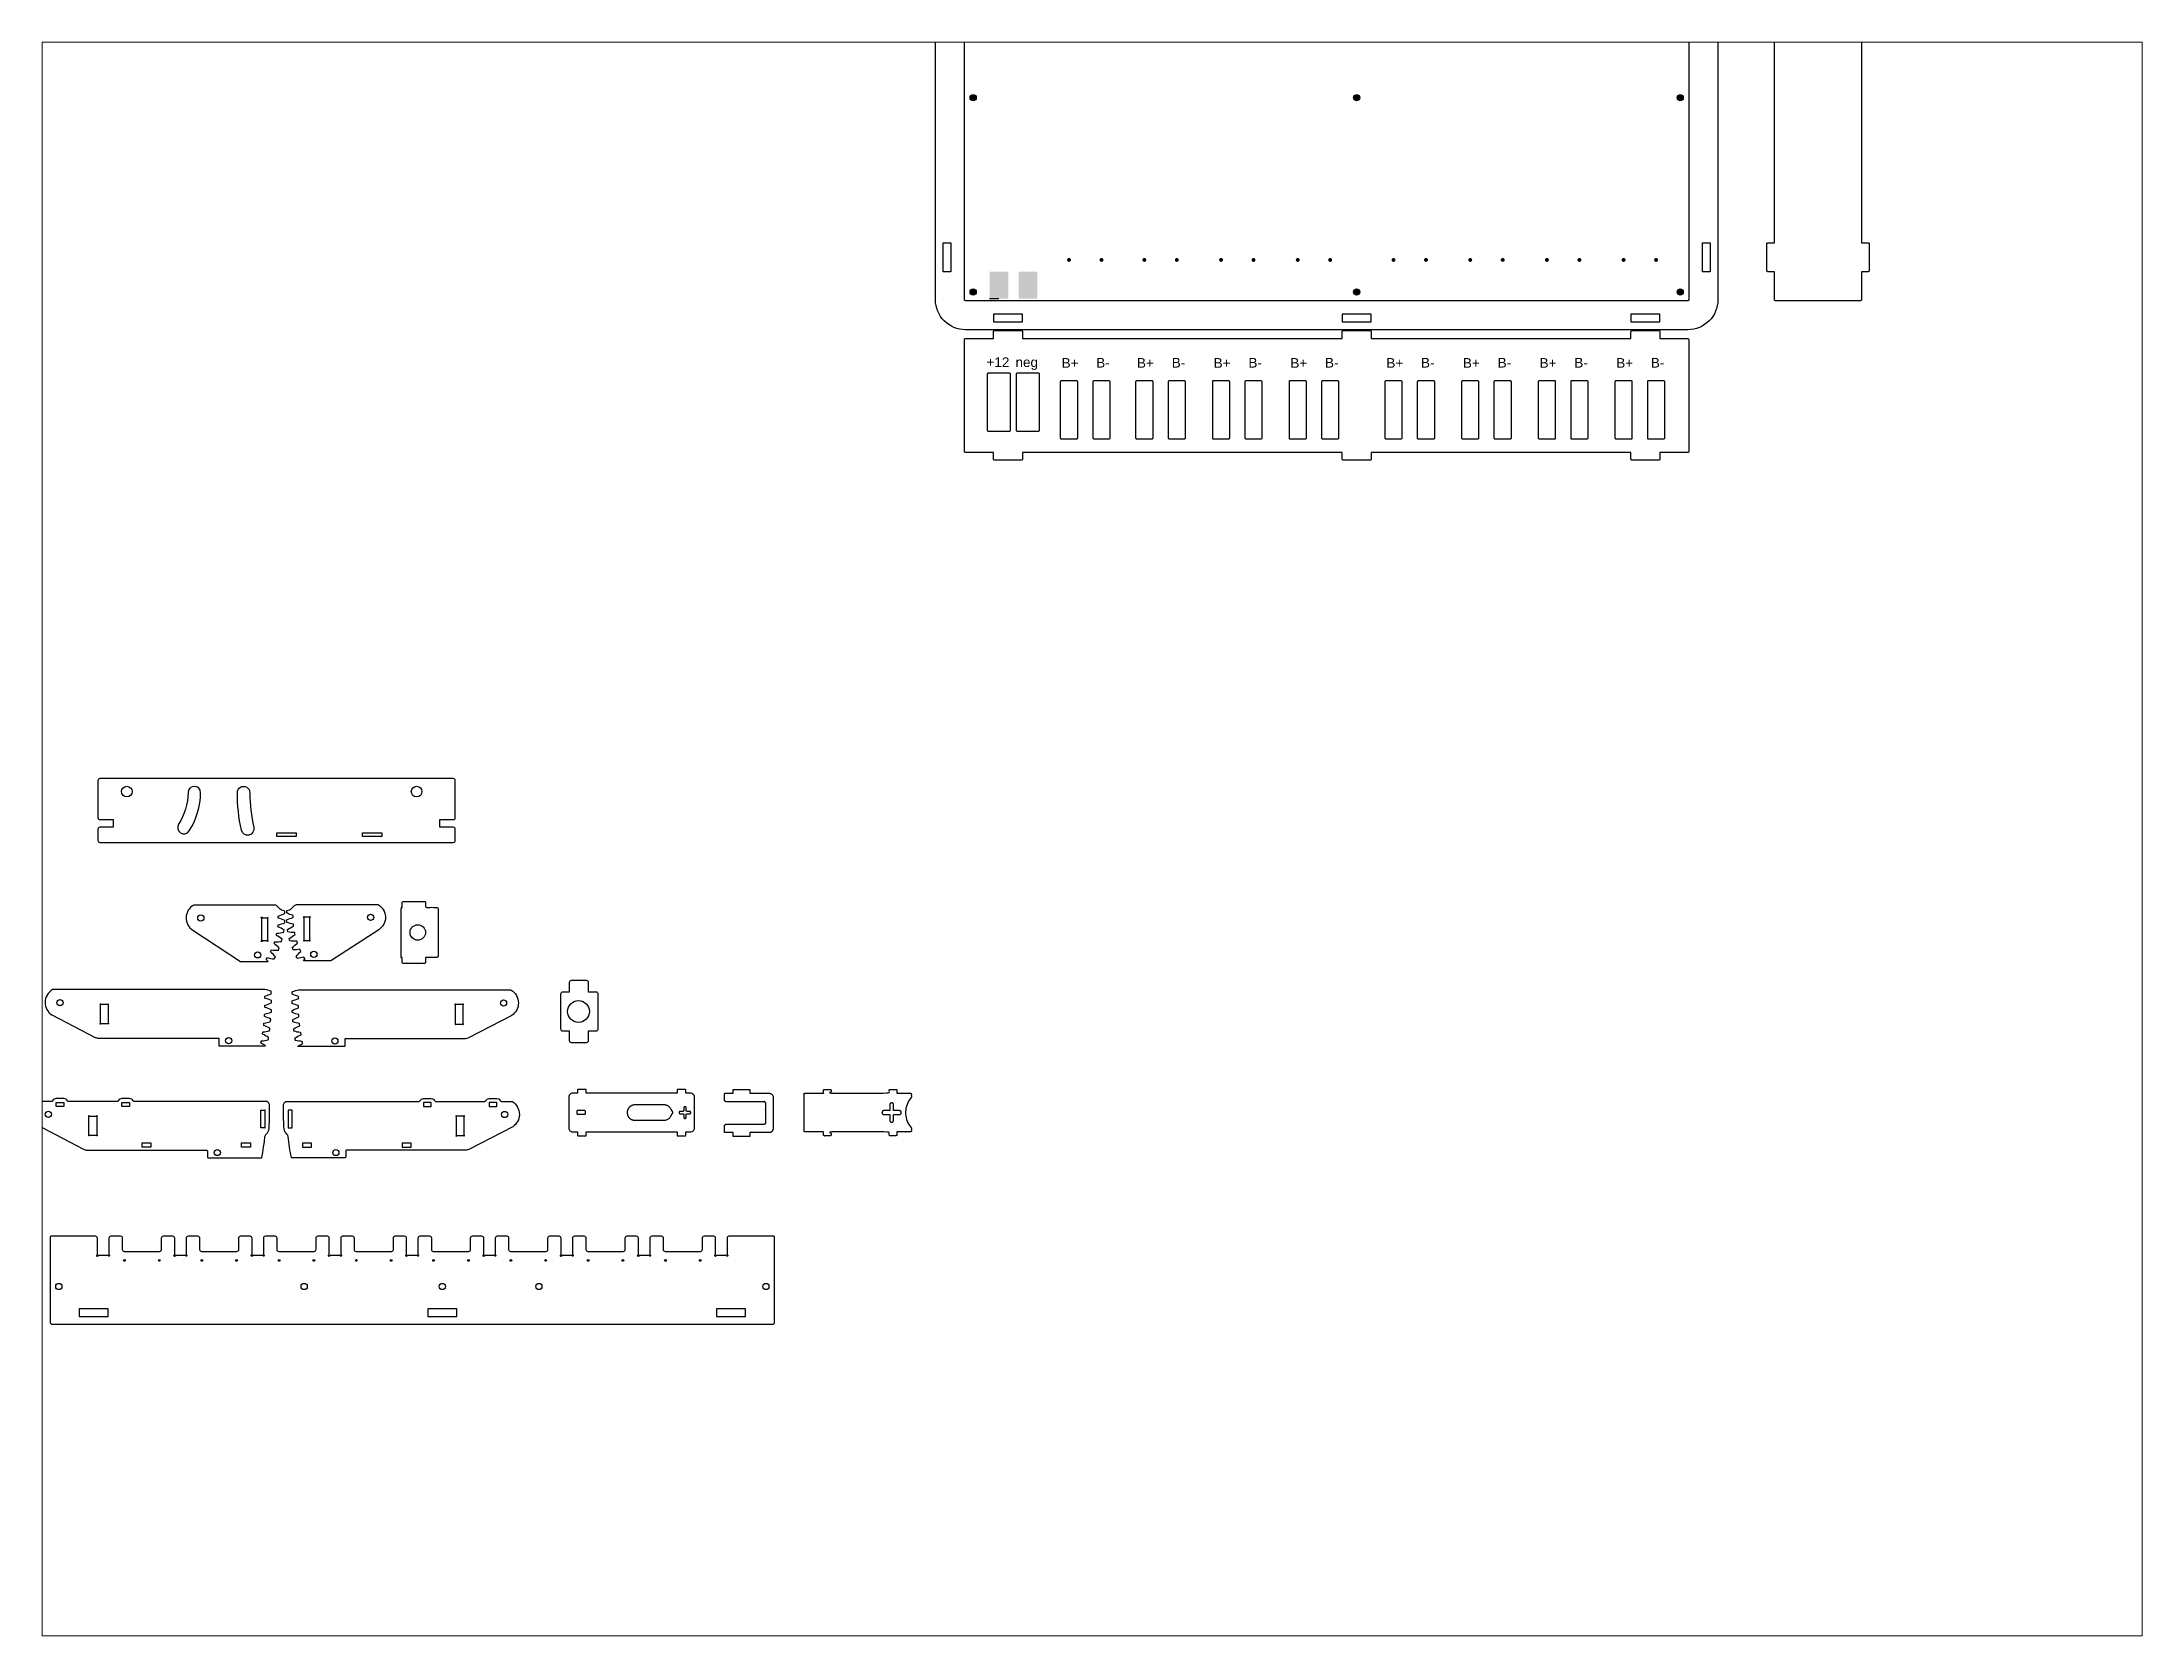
# Paper-space layout 'Layout2' of a CAD drawing. Header units: millimetres. Extents: x 26 to 231, y 20 to 176.
# The model-space entities are those that its viewports show. They can reach past a viewport. Long polylines and large blocks are cut down to what shows.
import ezdxf

# ---------------------------------------------------------------- set-up
doc = ezdxf.new("R2010")
doc.units = ezdxf.units.MM
doc.layers.add('MultiLayer', color=9, linetype='Continuous')
doc.layers.add('Text', color=7, linetype='Continuous')
doc.layers.add('Sketch Geometry (ANSI)', color=50, linetype='Continuous', lineweight=25, plot=False)
doc.layers.get('Sketch Geometry (ANSI)').off()
doc.styles.get("Standard").update_dxf_attribs({"font": 'arial.ttf'})

# ---------------------------------------------------------------- blocks, each defined once
blk = doc.blocks.new('NY_PMS_440_0025_PH_679')
at = {"layer": 'MultiLayer'}
h = blk.add_hatch(color=9, dxfattribs=at)
edge = h.paths.add_edge_path()
edge.add_arc((0, 0), 1.6, 0, 360)
blk = doc.blocks.new('NY_PMS_440_0025_PH_680')
at = {"layer": 'MultiLayer'}
h = blk.add_hatch(color=9, dxfattribs=at)
edge = h.paths.add_edge_path()
edge.add_arc((0, 0), 1.6, 0, 360)
blk = doc.blocks.new('KEYSTONE5001_938')
at = {"layer": 'MultiLayer'}
h = blk.add_hatch(color=9, dxfattribs=at)
edge = h.paths.add_edge_path()
edge.add_arc((0, 0), 1.02, 0, 360)
blk = doc.blocks.new('KEYSTONE5001_939')
at = {"layer": 'MultiLayer'}
h = blk.add_hatch(color=9, dxfattribs=at)
edge = h.paths.add_edge_path()
edge.add_arc((0, 0), 1.02, 0, 360)
blk = doc.blocks.new('KEYSTONE5001_940')
at = {"layer": 'MultiLayer'}
h = blk.add_hatch(color=9, dxfattribs=at)
edge = h.paths.add_edge_path()
edge.add_arc((0, 0), 1.02, 0, 360)
blk = doc.blocks.new('KEYSTONE5001_941')
at = {"layer": 'MultiLayer'}
h = blk.add_hatch(color=9, dxfattribs=at)
edge = h.paths.add_edge_path()
edge.add_arc((0, 0), 1.02, 0, 360)
blk = doc.blocks.new('KEYSTONE5001_942')
at = {"layer": 'MultiLayer'}
h = blk.add_hatch(color=9, dxfattribs=at)
edge = h.paths.add_edge_path()
edge.add_arc((0, 0), 1.02, 0, 360)
blk = doc.blocks.new('KEYSTONE5001_943')
at = {"layer": 'MultiLayer'}
h = blk.add_hatch(color=9, dxfattribs=at)
edge = h.paths.add_edge_path()
edge.add_arc((0, 0), 1.02, 0, 360)
blk = doc.blocks.new('KEYSTONE5001_944')
at = {"layer": 'MultiLayer'}
h = blk.add_hatch(color=9, dxfattribs=at)
edge = h.paths.add_edge_path()
edge.add_arc((0, 0), 1.02, 0, 360)
blk = doc.blocks.new('KEYSTONE5001_945')
at = {"layer": 'MultiLayer'}
h = blk.add_hatch(color=9, dxfattribs=at)
edge = h.paths.add_edge_path()
edge.add_arc((0, 0), 1.02, 0, 360)
blk = doc.blocks.new('KEYSTONE5000_946')
at = {"layer": 'MultiLayer'}
h = blk.add_hatch(color=9, dxfattribs=at)
edge = h.paths.add_edge_path()
edge.add_arc((0, 0), 1.02, 0, 360)
blk = doc.blocks.new('KEYSTONE5000_947')
at = {"layer": 'MultiLayer'}
h = blk.add_hatch(color=9, dxfattribs=at)
edge = h.paths.add_edge_path()
edge.add_arc((0, 0), 1.02, 0, 360)
blk = doc.blocks.new('KEYSTONE5000_948')
at = {"layer": 'MultiLayer'}
h = blk.add_hatch(color=9, dxfattribs=at)
edge = h.paths.add_edge_path()
edge.add_arc((0, 0), 1.02, 0, 360)
blk = doc.blocks.new('KEYSTONE5000_949')
at = {"layer": 'MultiLayer'}
h = blk.add_hatch(color=9, dxfattribs=at)
edge = h.paths.add_edge_path()
edge.add_arc((0, 0), 1.02, 0, 360)
blk = doc.blocks.new('KEYSTONE5000_950')
at = {"layer": 'MultiLayer'}
h = blk.add_hatch(color=9, dxfattribs=at)
edge = h.paths.add_edge_path()
edge.add_arc((0, 0), 1.02, 0, 360)
blk = doc.blocks.new('KEYSTONE5000_951')
at = {"layer": 'MultiLayer'}
h = blk.add_hatch(color=9, dxfattribs=at)
edge = h.paths.add_edge_path()
edge.add_arc((0, 0), 1.02, 0, 360)
blk = doc.blocks.new('KEYSTONE5000_952')
at = {"layer": 'MultiLayer'}
h = blk.add_hatch(color=9, dxfattribs=at)
edge = h.paths.add_edge_path()
edge.add_arc((0, 0), 1.02, 0, 360)
blk = doc.blocks.new('KEYSTONE5000_953')
at = {"layer": 'MultiLayer'}
h = blk.add_hatch(color=9, dxfattribs=at)
edge = h.paths.add_edge_path()
edge.add_arc((0, 0), 1.02, 0, 360)
blk = doc.blocks.new('CB35_36_CY_986')
at = {"layer": 'MultiLayer'}
blk.add_hatch(color=9, dxfattribs=at).paths.add_polyline_path([(-8.128, 4.826), (5.842, 4.826), (5.842, -4.826), (-8.128, -4.826)])
blk = doc.blocks.new('CB35_36_CY_987')
at = {"layer": 'MultiLayer'}
blk.add_hatch(color=9, dxfattribs=at).paths.add_polyline_path([(-8.128, 4.826), (5.842, 4.826), (5.842, -4.826), (-8.128, -4.826)])
blk = doc.blocks.new('NY_PMS_440_0025_PH_1516')
at = {"layer": 'MultiLayer'}
h = blk.add_hatch(color=9, dxfattribs=at)
edge = h.paths.add_edge_path()
edge.add_arc((0, 0), 1.6, 0, 360)
blk = doc.blocks.new('NY_PMS_440_0025_PH_1517')
at = {"layer": 'MultiLayer'}
h = blk.add_hatch(color=9, dxfattribs=at)
edge = h.paths.add_edge_path()
edge.add_arc((0, 0), 1.6, 0, 360)
blk = doc.blocks.new('NY_PMS_440_0025_PH_1518')
at = {"layer": 'MultiLayer'}
h = blk.add_hatch(color=9, dxfattribs=at)
edge = h.paths.add_edge_path()
edge.add_arc((0, 0), 1.6, 0, 360)
blk = doc.blocks.new('NY_PMS_440_0025_PH_1519')
at = {"layer": 'MultiLayer'}
h = blk.add_hatch(color=9, dxfattribs=at)
edge = h.paths.add_edge_path()
edge.add_arc((0, 0), 1.6, 0, 360)
blk = doc.blocks.new('CustomObjectsInViewport2_0')
at = {"color": 0}
blk.add_lwpolyline([(-10015.5, -10006.8), (-10015.5, -10008.5), (-10062.5, -10008.5), (-10062.5, -10006.8, 0.414214), (-10062.8, -10006.5), (-10066.8, -10006.5, 0.414214), (-10067, -10006.8), (-10067, -10008.5), (-10069.5, -10008.5, 0.414214), (-10071.5, -10010.5), (-10071.5, -10026.5, 0.414214), (-10069.5, -10028.5), (-10067, -10028.5), (-10067, -10030.3, 0.414214), (-10066.8, -10030.5), (-10062.8, -10030.5, 0.414214), (-10062.5, -10030.3), (-10062.5, -10028.5), (-10015.5, -10028.5), (-10015.5, -10030.3, 0.414214), (-10015.3, -10030.5), (-10011.3, -10030.5, 0.414214), (-10011, -10030.3), (-10011, -10028.5), (-10008.5, -10028.5, 0.414214), (-10006.5, -10026.5), (-10006.5, -10010.5, 0.414214), (-10008.5, -10008.5), (-10011, -10008.5), (-10011, -10006.8, 0.414214), (-10011.3, -10006.5), (-10015.3, -10006.5, 0.414214)], format="xyb", close=True, dxfattribs=at)
for points, weights, knots in [([(-10067.4, -10018.9), (-10067.4, -10018.5), (-10067.4, -10018), (-10067.4, -10017.5), (-10066.9, -10017.5), (-10065.2, -10017.5), (-10063.4, -10017.5), (-10062.9, -10017.5), (-10062.9, -10018), (-10062.9, -10018.5), (-10062.9, -10018.9), (-10062.9, -10019.4), (-10063.4, -10019.4), (-10065.2, -10019.4), (-10066.9, -10019.4), (-10067.4, -10019.4), (-10067.4, -10018.9)], [1, 1, 1, 0.707106781187, 1, 1, 1, 0.707106781187, 1, 1, 1, 0.707106781187, 1, 1, 1, 0.707106781187, 1], [0, 0, 0, 1, 1, 2.570796, 2.570796, 3.570796, 3.570796, 5.141593, 5.141593, 6.141593, 6.141593, 7.712389, 7.712389, 8.712389, 8.712389, 10.283185, 10.283185, 10.283185]), ([(-10037.3, -10022.5), (-10041.3, -10022.5), (-10041.3, -10018.5), (-10041.3, -10014.5), (-10037.3, -10014.5), (-10029.8, -10014.5), (-10022.3, -10014.5), (-10020, -10014.5), (-10018.8, -10016.4), (-10018.3, -10017.3), (-10017.7, -10018.2), (-10017.6, -10018.5), (-10017.7, -10018.7), (-10018.3, -10019.6), (-10018.8, -10020.5), (-10020, -10022.5), (-10022.3, -10022.5), (-10029.8, -10022.5), (-10037.3, -10022.5)], [1, 0.707106781187, 1, 0.707106781187, 1, 1, 1, 0.87121462813, 1, 1, 1, 0.859288106328, 1, 1, 1, 0.8674457249, 1, 1, 1], [0, 0, 0, 1.570796, 1.570796, 3.141593, 3.141593, 4.141593, 4.141593, 5.167843, 5.167843, 6.167843, 6.167843, 7.241683, 7.241683, 8.241683, 8.241683, 9.283185, 9.283185, 10.283185, 10.283185, 10.283185]), ([(-10010.8, -10019.6), (-10010.8, -10020.3), (-10010.8, -10021), (-10010.8, -10021.5), (-10011.3, -10021.5), (-10011.4, -10021.5), (-10011.5, -10021.5), (-10012, -10021.5), (-10012, -10021), (-10012, -10020.3), (-10012, -10019.6), (-10012, -10019.1), (-10012.5, -10019.1), (-10013.2, -10019.1), (-10013.9, -10019.1), (-10014.4, -10019.1), (-10014.4, -10018.6), (-10014.4, -10018.5), (-10014.4, -10018.4), (-10014.4, -10017.9), (-10013.9, -10017.9), (-10013.2, -10017.9), (-10012.5, -10017.9), (-10012, -10017.9), (-10012, -10017.4), (-10012, -10016.7), (-10012, -10016), (-10012, -10015.5), (-10011.5, -10015.5), (-10011.4, -10015.5), (-10011.3, -10015.5), (-10010.8, -10015.5), (-10010.8, -10016), (-10010.8, -10016.7), (-10010.8, -10017.4), (-10010.8, -10017.9), (-10010.3, -10017.9), (-10009.6, -10017.9), (-10008.9, -10017.9), (-10008.4, -10017.9), (-10008.4, -10018.4), (-10008.4, -10018.5), (-10008.4, -10018.6), (-10008.4, -10019.1), (-10008.9, -10019.1), (-10009.6, -10019.1), (-10010.3, -10019.1), (-10010.8, -10019.1), (-10010.8, -10019.6)], [1, 1, 1, 0.707106781187, 1, 1, 1, 0.707106781187, 1, 1, 1, 0.707106781187, 1, 1, 1, 0.707106781187, 1, 1, 1, 0.707106781187, 1, 1, 1, 0.707106781187, 1, 1, 1, 0.707106781187, 1, 1, 1, 0.707106781187, 1, 1, 1, 0.707106781187, 1, 1, 1, 0.707106781187, 1, 1, 1, 0.707106781187, 1, 1, 1, 0.707106781187, 1], [0, 0, 0, 1, 1, 2.570796, 2.570796, 3.570796, 3.570796, 5.141593, 5.141593, 6.141593, 6.141593, 7.712389, 7.712389, 8.712389, 8.712389, 10.283185, 10.283185, 11.283185, 11.283185, 12.853982, 12.853982, 13.853982, 13.853982, 15.424778, 15.424778, 16.424778, 16.424778, 17.995574, 17.995574, 18.995574, 18.995574, 20.566371, 20.566371, 21.566371, 21.566371, 23.137167, 23.137167, 24.137167, 24.137167, 25.707963, 25.707963, 26.707963, 26.707963, 28.27876, 28.27876, 29.27876, 29.27876, 30.849556, 30.849556, 30.849556])]:
    blk.add_rational_spline(points, weights, degree=2, knots=knots, dxfattribs=at)
blk = doc.blocks.new('CustomObjectsInViewport3_0')
at = {"color": 0}
for points, weights, knots in [([(-10052, -10030), (-10052, -10030.5), (-10051.5, -10030.5), (-10050, -10030.5), (-10048.5, -10030.5), (-10048, -10030.5), (-10048, -10030), (-10048, -10029.3), (-10048, -10028.5), (-10033, -10028.5), (-10018, -10028.5), (-10018, -10029.3), (-10018, -10030), (-10018, -10030.5), (-10017.5, -10030.5), (-10016, -10030.5), (-10014.5, -10030.5), (-10014, -10030.5), (-10014, -10030), (-10014, -10029.3), (-10014, -10028.5), (-10010.5, -10028.5), (-10007, -10028.5), (-10006.5, -10028.5), (-10006.5, -10028), (-10006.5, -10027.2), (-10006.5, -10026.4), (-10013.5, -10018.5), (-10006.5, -10010.6), (-10006.5, -10009.8), (-10006.5, -10009), (-10006.5, -10008.5), (-10007, -10008.5), (-10010.5, -10008.5), (-10014, -10008.5), (-10014, -10007.8), (-10014, -10007), (-10014, -10006.5), (-10014.5, -10006.5), (-10016, -10006.5), (-10017.5, -10006.5), (-10018, -10006.5), (-10018, -10007), (-10018, -10007.8), (-10018, -10008.5), (-10033, -10008.5), (-10048, -10008.5), (-10048, -10007.8), (-10048, -10007), (-10048, -10006.5), (-10048.5, -10006.5), (-10050, -10006.5), (-10051.5, -10006.5), (-10052, -10006.5), (-10052, -10007), (-10052, -10007.8), (-10052, -10008.5), (-10056.7, -10008.5), (-10061.5, -10008.5), (-10062, -10008.5), (-10062, -10009), (-10062, -10018.5), (-10062, -10028), (-10062, -10028.5), (-10061.5, -10028.5), (-10056.7, -10028.5), (-10052, -10028.5), (-10052, -10029.3), (-10052, -10030)], [1, 0.707106781187, 1, 1, 1, 0.707106781187, 1, 1, 1, 1, 1, 1, 1, 0.707106781187, 1, 1, 1, 0.707106781187, 1, 1, 1, 1, 1, 0.707106781187, 1, 1, 1, 0.75, 1, 1, 1, 0.707106781187, 1, 1, 1, 1, 1, 0.707106781187, 1, 1, 1, 0.707106781187, 1, 1, 1, 1, 1, 1, 1, 0.707106781187, 1, 1, 1, 0.707106781187, 1, 1, 1, 1, 1, 0.707106781187, 1, 1, 1, 0.707106781187, 1, 1, 1, 1, 1], [0, 0, 0, 1.570796, 1.570796, 2.570796, 2.570796, 4.141593, 4.141593, 5.141593, 5.141593, 6.141593, 6.141593, 7.141593, 7.141593, 8.712389, 8.712389, 9.712389, 9.712389, 11.283185, 11.283185, 12.283185, 12.283185, 13.283185, 13.283185, 14.853982, 14.853982, 15.853982, 15.853982, 17.29945, 17.29945, 18.29945, 18.29945, 19.870246, 19.870246, 20.870246, 20.870246, 21.870246, 21.870246, 23.441043, 23.441043, 24.441043, 24.441043, 26.011839, 26.011839, 27.011839, 27.011839, 28.011839, 28.011839, 29.011839, 29.011839, 30.582635, 30.582635, 31.582635, 31.582635, 33.153432, 33.153432, 34.153432, 34.153432, 35.153432, 35.153432, 36.724228, 36.724228, 37.724228, 37.724228, 39.295024, 39.295024, 40.295024, 40.295024, 41.295024, 41.295024, 41.295024]), ([(-10017.7, -10014.5), (-10017.7, -10013.5), (-10016.7, -10013.5), (-10015.7, -10013.5), (-10015.7, -10014.5), (-10015.7, -10016), (-10015.7, -10017.5), (-10014.2, -10017.5), (-10012.7, -10017.5), (-10011.7, -10017.5), (-10011.7, -10018.5), (-10011.7, -10019.5), (-10012.7, -10019.5), (-10014.2, -10019.5), (-10015.7, -10019.5), (-10015.7, -10021), (-10015.7, -10022.5), (-10015.7, -10023.5), (-10016.7, -10023.5), (-10017.7, -10023.5), (-10017.7, -10022.5), (-10017.7, -10021), (-10017.7, -10019.5), (-10019.2, -10019.5), (-10020.7, -10019.5), (-10021.7, -10019.5), (-10021.7, -10018.5), (-10021.7, -10017.5), (-10020.7, -10017.5), (-10019.2, -10017.5), (-10017.7, -10017.5), (-10017.7, -10016), (-10017.7, -10014.5)], [1, 0.707106781187, 1, 0.707106781187, 1, 1, 1, 1, 1, 0.707106781187, 1, 0.707106781187, 1, 1, 1, 1, 1, 0.707106781187, 1, 0.707106781187, 1, 1, 1, 1, 1, 0.707106781187, 1, 0.707106781187, 1, 1, 1, 1, 1], [0, 0, 0, 1.570796, 1.570796, 3.141593, 3.141593, 4.141593, 4.141593, 5.141593, 5.141593, 6.712389, 6.712389, 8.283185, 8.283185, 9.283185, 9.283185, 10.283185, 10.283185, 11.853982, 11.853982, 13.424778, 13.424778, 14.424778, 14.424778, 15.424778, 15.424778, 16.995574, 16.995574, 18.566371, 18.566371, 19.566371, 19.566371, 20.566371, 20.566371, 20.566371])]:
    blk.add_rational_spline(points, weights, degree=2, knots=knots, dxfattribs=at)
blk = doc.blocks.new('CustomObjectsInViewport6_0')
at = {"color": 0}
blk.add_rational_spline([(-10006.5, -10026.5), (-10006.5, -10028.5), (-10008.5, -10028.5), (-10013.4, -10028.5), (-10018.2, -10028.5), (-10018.5, -10028.5), (-10018.5, -10028.8), (-10018.5, -10029.5), (-10018.5, -10030.3), (-10018.5, -10030.5), (-10018.7, -10030.5), (-10023, -10030.5), (-10027.2, -10030.5), (-10027.5, -10030.5), (-10027.5, -10030.3), (-10027.5, -10029.5), (-10027.5, -10028.8), (-10027.5, -10028.5), (-10027.7, -10028.5), (-10029.7, -10028.5), (-10031.7, -10028.5), (-10032, -10028.5), (-10032, -10028.3), (-10032, -10026.9), (-10032, -10025.5), (-10032, -10024.5), (-10031, -10024.5), (-10021.3, -10024.5), (-10011.6, -10024.5), (-10010.6, -10024.5), (-10010.6, -10023.5), (-10010.6, -10018.5), (-10010.6, -10013.5), (-10010.6, -10012.5), (-10011.6, -10012.5), (-10021.3, -10012.5), (-10031, -10012.5), (-10032, -10012.5), (-10032, -10011.5), (-10032, -10010.1), (-10032, -10008.8), (-10032, -10008.5), (-10031.7, -10008.5), (-10029.7, -10008.5), (-10027.7, -10008.5), (-10027.5, -10008.5), (-10027.5, -10008.3), (-10027.5, -10007.5), (-10027.5, -10006.8), (-10027.5, -10006.5), (-10027.2, -10006.5), (-10023, -10006.5), (-10018.7, -10006.5), (-10018.5, -10006.5), (-10018.5, -10006.8), (-10018.5, -10007.5), (-10018.5, -10008.3), (-10018.5, -10008.5), (-10018.2, -10008.5), (-10013.4, -10008.5), (-10008.5, -10008.5), (-10006.5, -10008.5), (-10006.5, -10010.5), (-10006.5, -10018.5), (-10006.5, -10026.5)], [1, 0.707106781187, 1, 1, 1, 0.707106781187, 1, 1, 1, 0.707106781187, 1, 1, 1, 0.707106781187, 1, 1, 1, 0.707106781187, 1, 1, 1, 0.707106781187, 1, 1, 1, 0.707106781187, 1, 1, 1, 0.707106781187, 1, 1, 1, 0.707106781187, 1, 1, 1, 0.707106781187, 1, 1, 1, 0.707106781187, 1, 1, 1, 0.707106781187, 1, 1, 1, 0.707106781187, 1, 1, 1, 0.707106781187, 1, 1, 1, 0.707106781187, 1, 1, 1, 0.707106781187, 1, 1, 1], degree=2, knots=[0, 0, 0, 1.570796, 1.570796, 2.570796, 2.570796, 4.141593, 4.141593, 5.141593, 5.141593, 6.712389, 6.712389, 7.712389, 7.712389, 9.283185, 9.283185, 10.283185, 10.283185, 11.853982, 11.853982, 12.853982, 12.853982, 14.424778, 14.424778, 15.424778, 15.424778, 16.995574, 16.995574, 17.995574, 17.995574, 19.566371, 19.566371, 20.566371, 20.566371, 22.137167, 22.137167, 23.137167, 23.137167, 24.707963, 24.707963, 25.707963, 25.707963, 27.27876, 27.27876, 28.27876, 28.27876, 29.849556, 29.849556, 30.849556, 30.849556, 32.420352, 32.420352, 33.420352, 33.420352, 34.991149, 34.991149, 35.991149, 35.991149, 37.561945, 37.561945, 38.561945, 38.561945, 40.132741, 40.132741, 41.132741, 41.132741, 41.132741], dxfattribs=at)

msp = doc.modelspace()

# ---------------------------------------------------------------- linework, layer by layer
for p, q in [((528.4, 571.8), (533.2, 571.8)), ((58.5, 86.6), (58.5, 86.6)), ((100.5, 86.6), (100.5, 86.6)), ((142.5, 86.6), (142.5, 86.6)), ((184.5, 86.6), (184.5, 86.6)), ((394.5, 86.6), (394.5, 86.6))]:
    msp.add_line(p, q)
for points in [[(515.9, 795.7), (889.9, 795.7, -0.414214), (905.4, 780.2), (905.4, 571.2, -0.414214), (889.9, 555.7), (515.9, 555.7, -0.414214), (500.4, 571.2), (500.4, 780.2, -0.414214)], [(515.9, 780.7), (889.9, 780.7, -0.414214), (890.4, 780.2), (890.4, 571.2, -0.414214), (889.9, 570.7), (515.9, 570.7, -0.414214), (515.4, 571.2), (515.4, 780.2, -0.414214)], [(515.9, 551.2), (530.4, 551.2), (530.4, 554.7, -0.414214), (530.9, 555.2), (544.9, 555.2, -0.414214), (545.4, 554.7), (545.4, 551.2), (710.9, 551.2), (710.9, 554.7, -0.414214), (711.4, 555.2), (725.4, 555.2, -0.414214), (725.9, 554.7), (725.9, 551.2), (860.4, 551.2), (860.4, 554.7, -0.414214), (860.9, 555.2), (874.9, 555.2, -0.414214), (875.4, 554.7), (875.4, 551.2), (889.9, 551.2, -0.414117), (890.4, 550.7), (890.4, 492.7, -0.414311), (889.9, 492.2), (875.4, 492.2), (875.4, 488.7, -0.414214), (874.9, 488.2), (860.9, 488.2, -0.414214), (860.4, 488.7), (860.4, 492.2), (725.9, 492.2), (725.9, 488.7, -0.414214), (725.4, 488.2), (711.4, 488.2, -0.414214), (710.9, 488.7), (710.9, 492.2), (545.4, 492.2), (545.4, 488.7, -0.414214), (544.9, 488.2), (530.9, 488.2, -0.414214), (530.4, 488.7), (530.4, 492.2), (515.9, 492.2, -0.414214), (515.4, 492.7), (515.4, 550.7, -0.414214), (515.9, 551.2)], [(527.7, 503.2), (538.7, 503.2, 0.414214), (539.2, 503.7), (539.2, 532.7, 0.414214), (538.7, 533.2), (527.7, 533.2, 0.414214), (527.2, 532.7), (527.2, 503.7, 0.414214)], [(542.7, 503.2), (553.7, 503.2, 0.414214), (554.2, 503.7), (554.2, 532.7, 0.414214), (553.7, 533.2), (542.7, 533.2, 0.414214), (542.2, 532.7), (542.2, 503.7, 0.414214)], [(565.5, 499.2), (573.5, 499.2, 0.414214), (574, 499.7), (574, 528.7, 0.414214), (573.5, 529.2), (565.5, 529.2, 0.414214), (565, 528.7), (565, 499.7, 0.414214)], [(582.3, 499.2), (590.3, 499.2, 0.414214), (590.8, 499.7), (590.8, 528.7, 0.414214), (590.3, 529.2), (582.3, 529.2, 0.414214), (581.8, 528.7), (581.8, 499.7, 0.414214)], [(604.5, 499.2), (612.5, 499.2, 0.414214), (613, 499.7), (613, 528.7, 0.414214), (612.5, 529.2), (604.5, 529.2, 0.414214), (604, 528.7), (604, 499.7, 0.414214)], [(621.3, 499.2), (629.3, 499.2, 0.414214), (629.8, 499.7), (629.8, 528.7, 0.414214), (629.3, 529.2), (621.3, 529.2, 0.414214), (620.8, 528.7), (620.8, 499.7, 0.414214)], [(644.2, 499.2), (652.2, 499.2, 0.414214), (652.7, 499.7), (652.7, 528.7, 0.414214), (652.2, 529.2), (644.2, 529.2, 0.414214), (643.7, 528.7), (643.7, 499.7, 0.414214)], [(661, 499.2), (669, 499.2, 0.414214), (669.5, 499.7), (669.5, 528.7, 0.414214), (669, 529.2), (661, 529.2, 0.414214), (660.5, 528.7), (660.5, 499.7, 0.414214)], [(683.9, 499.2), (691.9, 499.2, 0.414214), (692.4, 499.7), (692.4, 528.7, 0.414214), (691.9, 529.2), (683.9, 529.2, 0.414214), (683.4, 528.7), (683.4, 499.7, 0.414214)], [(700.7, 499.2), (708.7, 499.2, 0.414214), (709.2, 499.7), (709.2, 528.7, 0.414214), (708.7, 529.2), (700.7, 529.2, 0.414214), (700.2, 528.7), (700.2, 499.7, 0.414214)], [(733.5, 499.2), (741.5, 499.2, 0.414214), (742, 499.7), (742, 528.7, 0.414214), (741.5, 529.2), (733.5, 529.2, 0.414214), (733, 528.7), (733, 499.7, 0.414214)], [(750.3, 499.2), (758.3, 499.2, 0.414214), (758.8, 499.7), (758.8, 528.7, 0.414214), (758.3, 529.2), (750.3, 529.2, 0.414214), (749.8, 528.7), (749.8, 499.7, 0.414214)], [(773.2, 499.2), (781.2, 499.2, 0.414214), (781.7, 499.7), (781.7, 528.7, 0.414214), (781.2, 529.2), (773.2, 529.2, 0.414214), (772.7, 528.7), (772.7, 499.7, 0.414214)], [(790, 499.2), (798, 499.2, 0.414214), (798.5, 499.7), (798.5, 528.7, 0.414214), (798, 529.2), (790, 529.2, 0.414214), (789.5, 528.7), (789.5, 499.7, 0.414214)], [(812.9, 499.2), (820.9, 499.2, 0.414214), (821.4, 499.7), (821.4, 528.7, 0.414214), (820.9, 529.2), (812.9, 529.2, 0.414214), (812.4, 528.7), (812.4, 499.7, 0.414214)], [(829.7, 499.2), (837.7, 499.2, 0.414214), (838.2, 499.7), (838.2, 528.7, 0.414214), (837.7, 529.2), (829.7, 529.2, 0.414214), (829.2, 528.7), (829.2, 499.7, 0.414214)], [(852.6, 499.2), (860.6, 499.2, 0.414214), (861.1, 499.7), (861.1, 528.7, 0.414214), (860.6, 529.2), (852.6, 529.2, 0.414214), (852.1, 528.7), (852.1, 499.7, 0.414214)], [(869.4, 499.2), (877.4, 499.2, 0.414214), (877.9, 499.7), (877.9, 528.7, 0.414214), (877.4, 529.2), (869.4, 529.2, 0.414214), (868.9, 528.7), (868.9, 499.7, 0.414214)]]:
    msp.add_lwpolyline(points, format="xyb", close=True)
msp.add_lwpolyline([(979.7, 750.7), (979.7, 600.7), (983.2, 600.7, -0.414214), (983.7, 600.2), (983.7, 586.2, -0.414214), (983.2, 585.7), (979.7, 585.7), (979.7, 571.2, -0.414214), (979.2, 570.7), (935.2, 570.7, -0.414214), (934.7, 571.2), (934.7, 585.7), (931.2, 585.7, -0.414214), (930.7, 586.2), (930.7, 600.2, -0.414214), (931.2, 600.7), (934.7, 600.7), (934.7, 750.7)], format="xyb")
for points in [[(504.4, 585.7), (504.4, 600.7), (508.4, 600.7), (508.4, 585.7)], [(901.4, 600.7), (901.4, 585.7), (897.4, 585.7), (897.4, 600.7)], [(530.4, 559.7), (545.4, 559.7), (545.4, 563.7), (530.4, 563.7)], [(710.9, 559.7), (725.9, 559.7), (725.9, 563.7), (710.9, 563.7)], [(860.4, 559.7), (875.4, 559.7), (875.4, 563.7), (860.4, 563.7)], [(57.1, 45.1), (72.1, 45.1), (72.1, 49.1), (57.1, 49.1)], [(237.6, 45.1), (252.6, 45.1), (252.6, 49.1), (237.6, 49.1)], [(387.1, 45.1), (402.1, 45.1), (402.1, 49.1), (387.1, 49.1)]]:
    msp.add_lwpolyline(points, close=True)
at = {"color": 114, "true_color": 0x139b48}
for points in [[(251.8, 322.4, 0.414214), (250.8, 323.4), (67.8, 323.4, 0.414214), (66.8, 322.4), (66.8, 303.2, 0.414214), (67.8, 302.2), (74.7, 302.2, -0.414214), (74.8, 302.2), (74.8, 298.3, -0.414214), (74.7, 298.2), (67.8, 298.2, 0.414214), (66.8, 297.2), (66.8, 291.4, 0.414214), (67.8, 290.4), (250.8, 290.4, 0.414214), (251.8, 291.4), (251.8, 297.2, 0.414214), (250.8, 298.2), (243.8, 298.2, -0.414214), (243.8, 298.3), (243.8, 302.2, -0.414214), (243.8, 302.2), (250.8, 302.2, 0.414214), (251.8, 303.2)], [(114.1, 296.3, 0.137707), (120, 316.1, 1), (113.5, 316.2, -0.137707), (108.6, 299.8, 1)], [(145.5, 316.2, 0.05273), (147.5, 298.1, -1), (141.1, 296.7, -0.05273), (139, 316.1, -1)], [(159.4, 295.4, -0.414214), (159.4, 295.4), (169.3, 295.4, -0.414214), (169.4, 295.4), (169.4, 293.5, -0.414214), (169.3, 293.4), (159.4, 293.4, -0.414214), (159.4, 293.5)], [(213.7, 293.4), (203.8, 293.4, -0.414214), (203.8, 293.5), (203.8, 295.4, -0.414214), (203.8, 295.4), (213.7, 295.4, -0.414214), (213.8, 295.4), (213.8, 293.5, -0.414214)]]:
    msp.add_lwpolyline(points, format="xyb", close=True, dxfattribs=at)
msp.add_lwpolyline([(251.8, 303.2), (251.8, 322.4)], dxfattribs=at)
at = {"color": 52, "true_color": 0xc8c92d}
for points in [[(140.7, 228.8), (154.9, 228.8, 0.018011), (154, 229.8, 0.007013), (154.6, 230.8, 0.048281), (158.1, 230.1, 0.007013), (158.7, 231.2, 0.048281), (156.2, 233.7, 0.00756), (156.7, 234.8, 0.048281), (160.3, 234.6, 0.007013), (160.7, 235.7, 0.048281), (158, 238, 0.007013), (158.3, 239, 0.048281), (161.9, 239.2, 0.007013), (162.2, 240.3, 0.048281), (159.2, 242.3, 0.007013), (159.5, 243.4, 0.048281), (163, 243.9, 0.007013), (163.2, 245.1, 0.048281), (160, 246.7, 0.007013), (160.1, 247.8, 0.048281), (163.5, 248.8, 0.007013), (163.6, 250, 0.048281), (160.2, 251.2, 0.007013), (160.2, 252.3, 0.048281), (163.5, 253.6, 0.007057), (163.5, 254.9, 0.018956), (162.1, 255.3, -0.131865), (161.2, 255.8), (159.5, 257.5, 0.197777), (158.1, 258), (116.7, 258, 0.127475), (116.4, 258, 0.565437), (116, 244.9)], [(154.6, 239.6, -2.414214), (154.4, 239.4), (151.9, 239.4, -2.414214), (151.6, 239.6), (151.6, 251.2, -2.414214), (151.9, 251.4), (154.4, 251.4, -2.414214), (154.6, 251.2)], [(187.4, 229.1), (173.2, 229.1, -0.018011), (174.1, 230.1, -0.007013), (173.5, 231, -0.048281), (170, 230.4, -0.007013), (169.5, 231.4, -0.048281), (171.9, 234, -0.00756), (171.4, 235.1, -0.048281), (167.9, 234.8, -0.007013), (167.4, 236, -0.048281), (170.2, 238.2, -0.007013), (169.8, 239.3, -0.048281), (166.2, 239.4, -0.007013), (165.9, 240.6, -0.048281), (168.9, 242.6, -0.007013), (168.7, 243.7, -0.048281), (165.1, 244.2, -0.007013), (165, 245.4, -0.048281), (168.1, 247, -0.007013), (168, 248.1, -0.048281), (164.6, 249, -0.007013), (164.5, 250.3, -0.048281), (167.9, 251.5, -0.007013), (167.9, 252.6, -0.048281), (164.6, 253.9, -0.007057), (164.7, 255.1, -0.018956), (166, 255.5, 0.131865), (166.9, 256.1), (168.6, 257.7, -0.197777), (170, 258.3), (211.5, 258.3, -0.127475), (211.7, 258.3, -0.565437), (212.2, 245.2)], [(173.5, 239.9, 2.414214), (173.7, 239.7), (176.3, 239.7, 2.414214), (176.5, 239.9), (176.5, 251.4, 2.414214), (176.3, 251.7), (173.7, 251.7, 2.414214), (173.5, 251.4)]]:
    msp.add_lwpolyline(points, format="xyb", close=True, dxfattribs=at)
at = {"color": 242, "true_color": 0xcd2027}
for points in [[(310.8, 187.9, 0.414214), (311.8, 186.9), (319.8, 186.9, 0.414214), (320.8, 187.9), (320.8, 192.9), (324.8, 192.9, 0.414214), (325.8, 193.9), (325.8, 211.9, 0.414214), (324.8, 212.9), (320.8, 212.9), (320.8, 217.9, 0.414214), (319.8, 218.9), (311.8, 218.9, 0.414214), (310.8, 217.9), (310.8, 212.9), (307.3, 212.9, 0.414214), (306.3, 211.9), (306.3, 193.9, 0.414214), (307.3, 192.9), (310.8, 192.9)], [(154.9, 188.2, 0.29898), (155, 188.3, 0.002297), (155.1, 189.3, 0.29898), (155.1, 189.5, 0.037995), (152.1, 191.1, -0.337234), (152, 191.2, 0.002207), (152.2, 192.1, -0.337234), (152.3, 192.3, 0.037995), (155.6, 192.9, 0.29898), (155.7, 193.1, 0.002297), (155.8, 194.1, 0.29898), (155.8, 194.2, 0.037995), (152.8, 195.7, -0.337234), (152.7, 195.8, 0.002207), (152.8, 196.8, -0.337234), (152.9, 196.9, 0.037995), (156.1, 197.7, 0.29898), (156.2, 197.8, 0.002297), (156.3, 198.8, 0.29898), (156.2, 199, 0.037995), (153.2, 200.3, -0.337234), (153.1, 200.5, 0.002207), (153.1, 201.4, -0.337234), (153.3, 201.6, 0.037995), (156.5, 202.5, 0.29898), (156.6, 202.6, 0.002297), (156.6, 203.7, 0.29898), (156.5, 203.8, 0.037995), (153.4, 205, -0.337234), (153.3, 205.1, 0.002207), (153.3, 206.1, -0.337234), (153.4, 206.2, 0.037995), (156.6, 207.3, 0.29898), (156.7, 207.5, 0.002297), (156.7, 208.5, 0.29898), (156.6, 208.6, 0.037995), (153.4, 209.7, -0.337234), (153.3, 209.8, 0.002207), (153.3, 210.7, -0.337233), (153.4, 210.9, 0.037994), (156.5, 212.1, 0.29898), (156.6, 212.3, 0.002297), (156.5, 213.3, 0.29898), (156.4, 213.4, 0.037035), (153.3, 214.3, 0.052181), (153.3, 214.3), (43.8, 214.3, 0.132002), (43.3, 214.2, 0.266228), (39.5, 207.6, 0.253418), (42.9, 201.2), (65.4, 189.5, 0.052962), (67, 189.1, 0.038372), (67, 189.1), (129.2, 189.1, -0.414214), (129.4, 188.9), (129.4, 185.3, 0.414214), (129.6, 185.1), (131.9, 185.1), (137.7, 185.1), (153.5, 185.1, 0.74267), (153.6, 185.2, 0.029539), (151.3, 186.5, -0.337234), (151.2, 186.6, 0.002197), (151.4, 187.6, -0.337213), (151.5, 187.7, 0.037974)], [(68.3, 196.6, -2.414214), (68.1, 196.8), (68.1, 206.6, -2.414214), (68.3, 206.7), (72.1, 206.7, -2.414214), (72.2, 206.6), (72.2, 196.8, -2.414214), (72.1, 196.6)], [(169.2, 187.9, -0.29898), (169, 188.1, -0.002297), (168.9, 189.1, -0.29898), (168.9, 189.2, -0.037995), (171.9, 190.8, 0.337234), (172, 191, -0.002207), (171.8, 191.9, 0.337234), (171.7, 192, -0.037995), (168.4, 192.7, -0.29898), (168.3, 192.8, -0.002297), (168.2, 193.8, -0.29898), (168.2, 194, -0.037995), (171.3, 195.4, 0.337234), (171.3, 195.6, -0.002207), (171.2, 196.5, 0.337234), (171.1, 196.7, -0.037995), (167.9, 197.5, -0.29898), (167.8, 197.6, -0.002297), (167.7, 198.6, -0.29898), (167.8, 198.7, -0.037995), (170.8, 200.1, 0.337234), (170.9, 200.2, -0.002207), (170.9, 201.2, 0.337234), (170.8, 201.3, -0.037995), (167.5, 202.3, -0.29898), (167.4, 202.4, -0.002297), (167.4, 203.4, -0.29898), (167.5, 203.5, -0.037995), (170.6, 204.8, 0.337234), (170.7, 204.9, -0.002207), (170.7, 205.8, 0.337234), (170.6, 206, -0.037995), (167.4, 207.1, -0.29898), (167.3, 207.2, -0.002297), (167.3, 208.2, -0.29898), (167.4, 208.4, -0.037995), (170.6, 209.4, 0.337234), (170.7, 209.6, -0.002207), (170.7, 210.5, 0.337233), (170.6, 210.7, -0.037994), (167.5, 211.9, -0.29898), (167.4, 212, -0.002297), (167.5, 213, -0.29898), (167.6, 213.2, -0.037035), (170.7, 214.1, -0.052181), (170.8, 214.1), (280.2, 214.1, -0.132002), (280.7, 213.9, -0.266228), (284.5, 207.4, -0.253418), (281.1, 200.9), (258.6, 189.2, -0.052962), (257.1, 188.8, -0.038372), (257, 188.8), (194.8, 188.8, 0.414214), (194.6, 188.6), (194.6, 185, -0.414214), (194.4, 184.8), (192.1, 184.8), (186.3, 184.8), (170.5, 184.8, -0.74267), (170.4, 184.9, -0.029539), (172.7, 186.2, 0.337234), (172.8, 186.4, -0.002197), (172.6, 187.3, 0.337213), (172.5, 187.4, -0.037974)], [(255.7, 196.4, 2.414214), (255.9, 196.5), (255.9, 206.3, 2.414214), (255.7, 206.5), (252, 206.5, 2.414214), (251.8, 206.3), (251.8, 196.5, 2.414214), (252, 196.4)], [(43.1, 41.1), (416.1, 41.1, 0.414214), (417.1, 42.1), (417.1, 56.6), (417.1, 86.1, 0.414214), (416.6, 86.6), (393.5, 86.6, 0.414214), (392.5, 85.6), (392.5, 77, -2.414214), (392.2, 76.6), (389.6, 76.6), (387, 76.6, -2.414214), (386.6, 77), (386.6, 85.6, 0.414214), (385.6, 86.6), (380.6, 86.6, 0.414214), (379.6, 85.6), (379.6, 79.6, -0.414214), (378.6, 78.6), (369.6, 78.6), (360.6, 78.6, -0.414214), (359.6, 79.6), (359.6, 85.6, 0.414214), (358.6, 86.6), (353.5, 86.6, 0.414214), (352.5, 85.6), (352.5, 77, -2.414214), (352.2, 76.6), (349.6, 76.6), (347, 76.6, -2.414214), (346.6, 77), (346.6, 85.6, 0.414214), (345.6, 86.6), (340.6, 86.6, 0.414214), (339.6, 85.6), (339.6, 79.6, -0.414214), (338.6, 78.6), (329.6, 78.6), (320.6, 78.6, -0.414214), (319.6, 79.6), (319.6, 85.6, 0.414214), (318.6, 86.6), (313.5, 86.6, 0.414214), (312.5, 85.6), (312.5, 77, -2.414214), (312.2, 76.6), (309.6, 76.6), (307, 76.6, -2.414214), (306.6, 77), (306.6, 85.6, 0.414214), (305.6, 86.6), (300.6, 86.6, 0.414214), (299.6, 85.6), (299.6, 79.6, -0.414214), (298.6, 78.6), (289.6, 78.6), (280.6, 78.6, -0.414214), (279.6, 79.6), (279.6, 85.6, 0.414214), (278.6, 86.6), (273.5, 86.6, 0.414214), (272.5, 85.6), (272.5, 77, -2.414214), (272.2, 76.6), (269.6, 76.6), (267, 76.6, -2.414214), (266.6, 77), (266.6, 85.6, 0.414214), (265.6, 86.6), (260.6, 86.6, 0.414214), (259.6, 85.6), (259.6, 79.6, -0.414214), (258.6, 78.6), (249.6, 78.6), (240.6, 78.6, -0.414214), (239.6, 79.6), (239.6, 85.6, 0.414214), (238.6, 86.6), (233.5, 86.6, 0.414214), (232.5, 85.6), (232.5, 77, -2.414214), (232.2, 76.6), (229.6, 76.6), (227, 76.6, -2.414214), (226.6, 77), (226.6, 85.6, 0.414214), (225.6, 86.6), (220.6, 86.6, 0.414214), (219.6, 85.6), (219.6, 79.6, -0.414214), (218.6, 78.6), (209.6, 78.6), (200.6, 78.6, -0.414214), (199.6, 79.6), (199.6, 85.6, 0.414214), (198.6, 86.6), (193.5, 86.6, 0.414214), (192.5, 85.6), (192.5, 77, -2.414214), (192.2, 76.6), (189.6, 76.6), (187, 76.6, -2.414214), (186.6, 77), (186.6, 85.6, 0.414214), (185.6, 86.6), (180.6, 86.6, 0.414214), (179.6, 85.6), (179.6, 79.6, -0.414214), (178.6, 78.6), (169.6, 78.6), (160.6, 78.6, -0.414214), (159.6, 79.6), (159.6, 85.6, 0.414214), (158.6, 86.6), (153.5, 86.6, 0.414214), (152.5, 85.6), (152.5, 77, -2.414214), (152.2, 76.6), (149.6, 76.6), (147, 76.6, -2.414214), (146.6, 77), (146.6, 85.6, 0.414214), (145.6, 86.6), (140.6, 86.6, 0.414214), (139.6, 85.6), (139.6, 79.6, -0.414214), (138.6, 78.6), (129.6, 78.6), (120.6, 78.6, -0.414214), (119.6, 79.6), (119.6, 85.6, 0.414214), (118.6, 86.6), (113.5, 86.6, 0.414214), (112.5, 85.6), (112.5, 77, -2.414214), (112.2, 76.6), (109.6, 76.6), (107, 76.6, -2.414214), (106.6, 77), (106.6, 85.6, 0.414214), (105.6, 86.6), (100.6, 86.6, 0.414214), (99.6, 85.6), (99.6, 79.6, -0.414214), (98.6, 78.6), (89.6, 78.6), (80.6, 78.6, -0.414214), (79.6, 79.6), (79.6, 85.6, 0.414214), (78.6, 86.6), (73.5, 86.6, 0.414214), (72.5, 85.6), (72.5, 77, -2.414214), (72.2, 76.6), (69.6, 76.6), (67, 76.6, -2.414214), (66.6, 77), (66.6, 85.6, 0.414214), (65.6, 86.6), (42.6, 86.6, 0.414214), (42.1, 86.1), (42.1, 56.6), (42.1, 42.1, 0.414214)]]:
    msp.add_lwpolyline(points, format="xyb", close=True, dxfattribs=at)
at = {"color": 165, "true_color": 0x5e67af}
for points in [[(33.6, 149.6, 0.248049), (37, 143.3), (59.4, 131.6, 0.094323), (61, 131.2), (123, 131.2, -0.414214), (123.5, 130.7), (123.5, 127.7, 0.414214), (124, 127.2), (126, 127.2), (151.5, 127.2, 0.356751), (151.6, 127.3, 0.024505), (153.3, 138.2, -0.195334), (154, 139.5, 0.189209), (155.4, 142.3, 0.016186), (155.7, 149.7), (155.7, 154.4, 0.414214), (153.7, 156.4), (85.4, 156.4, -0.293253), (85.1, 156.7, 0.293253), (83.2, 157.8), (79.2, 157.8, 0.293253), (77.4, 156.7, -0.293253), (77.1, 156.4), (51.4, 156.4, -0.293253), (51.1, 156.7, 0.293253), (49.2, 157.8), (45.2, 157.8, 0.293253), (43.4, 156.7, -0.293253), (43.1, 156.4), (37.9, 156.4, 0.132002), (37.4, 156.3, 0.268935), (33.6, 149.7, -0.002526)], [(49.2, 155.8), (49.2, 153.9, -0.414214), (49.2, 153.8), (45.3, 153.8, -0.414214), (45.2, 153.9), (45.2, 155.8, -0.414214), (45.3, 155.8), (49.2, 155.8, -0.414214)], [(83.2, 155.8), (83.2, 153.9, -0.414214), (83.2, 153.8), (79.3, 153.8, -0.414214), (79.2, 153.9), (79.2, 155.8, -0.414214), (79.3, 155.8), (83.2, 155.8, -0.414214)], [(285, 149.5, -0.248049), (281.6, 143.3), (259.2, 131.6, -0.094323), (257.5, 131.2), (195.6, 131.2, 0.414214), (195.1, 130.7), (195.1, 127.7, -0.414214), (194.6, 127.2), (192.6, 127.2), (167.1, 127.2, -0.356751), (167, 127.3, -0.024505), (165.3, 138.2, 0.195334), (164.6, 139.5, -0.189209), (163.2, 142.2, -0.016186), (162.9, 149.7), (162.9, 154.4, -0.414214), (164.9, 156.4), (233.2, 156.4, 0.293253), (233.5, 156.6, -0.293253), (235.4, 157.8), (239.4, 157.8, -0.293253), (241.2, 156.6, 0.293253), (241.5, 156.4), (267.2, 156.4, 0.293253), (267.5, 156.6, -0.293253), (269.4, 157.8), (273.4, 157.8, -0.293253), (275.2, 156.6, 0.293253), (275.5, 156.4), (280.7, 156.4, -0.132002), (281.2, 156.3, -0.268935), (285, 149.6, 0.002526)], [(235.4, 155.8), (235.4, 153.9, 0.414214), (235.4, 153.8), (239.3, 153.8, 0.414214), (239.4, 153.9), (239.4, 155.8, 0.414214), (239.3, 155.8), (235.4, 155.8, 0.414214)], [(269.4, 155.8), (269.4, 153.9, 0.414214), (269.4, 153.8), (273.3, 153.8, 0.414214), (273.4, 153.9), (273.4, 155.8, 0.414214), (273.3, 155.8), (269.4, 155.8, 0.414214)], [(62.4, 138.8, -2.414214), (62.2, 138.9), (62.2, 148.7, -2.414214), (62.4, 148.8), (66.1, 148.8, -2.414214), (66.3, 148.7), (66.3, 138.9, -2.923988), (66.1, 138.8)], [(151.2, 142.8), (151.2, 151.8, -0.414214), (151.2, 151.9), (153.3, 151.9, -0.414214), (153.3, 151.8), (153.3, 142.8, -0.414214), (153.3, 142.7), (151.2, 142.7, -0.414214)], [(167.4, 142.7), (167.4, 151.8, 0.414214), (167.4, 151.8), (165.3, 151.8, 0.414214), (165.3, 151.8), (165.3, 142.7, 0.414214), (165.3, 142.7), (167.4, 142.7, 0.414214)], [(256.2, 138.7, 2.414214), (256.4, 138.9), (256.4, 148.6, 2.414214), (256.2, 148.8), (252.5, 148.8, 2.414214), (252.3, 148.6), (252.3, 138.8, 2.923988), (252.5, 138.7)], [(141.2, 134.9), (145.8, 134.9, -0.414214), (145.8, 134.8), (145.8, 132.8, -0.414214), (145.8, 132.7), (141.2, 132.7, -0.414214), (141.2, 132.8), (141.2, 134.8, -0.414214)], [(177.4, 134.8), (172.8, 134.8, 0.414214), (172.8, 134.8), (172.8, 132.7, 0.414214), (172.8, 132.7), (177.4, 132.7, 0.414214), (177.4, 132.7), (177.4, 134.8, 0.414214)]]:
    msp.add_lwpolyline(points, format="xyb", close=True, dxfattribs=at)
for points in [[(89.7, 134.9), (94.3, 134.9), (94.3, 132.7), (89.7, 132.7)], [(228.9, 134.8), (224.3, 134.8), (224.3, 132.7), (228.9, 132.7)]]:
    msp.add_lwpolyline(points, close=True, dxfattribs=at)
for centre in [(519.9, 675.7), (718.4, 675.7), (885.9, 675.7), (519.9, 575.2), (718.4, 575.2), (885.9, 575.2)]:
    msp.add_circle(centre, 1.6)
at = {"color": 114, "true_color": 0x139b48}
for centre in [(81.8, 316.7), (231.8, 316.7)]:
    msp.add_circle(centre, 2.75, dxfattribs=at)
at = {"color": 52, "true_color": 0xc8c92d}
for centre, radius in [((120.1, 251.3), 1.6), ((208, 251.6), 1.6), ((232.4, 243.8), 4), ((149.5, 232.2), 1.6), ((178.6, 232.5), 1.6)]:
    msp.add_circle(centre, radius, dxfattribs=at)
at = {"color": 242, "true_color": 0xcd2027}
for centre, radius in [((47.2, 207.5), 1.6), ((276.8, 207.3), 1.6), ((315.6, 202.9), 5.65), ((134.5, 187.8), 1.6), ((189.5, 187.6), 1.6), ((80.6, 74.1), 0.45), ((98.6, 74.1), 0.45), ((120.6, 74.1), 0.45), ((138.6, 74.1), 0.45), ((160.6, 74.1), 0.45), ((178.6, 74.1), 0.45), ((200.6, 74.1), 0.45), ((218.6, 74.1), 0.45), ((240.6, 74.1), 0.45), ((258.6, 74.1), 0.45), ((280.6, 74.1), 0.45), ((298.6, 74.1), 0.45), ((320.6, 74.1), 0.45), ((338.6, 74.1), 0.45), ((360.6, 74.1), 0.45), ((378.6, 74.1), 0.45), ((46.6, 60.6), 1.6), ((173.6, 60.6), 1.6), ((245.1, 60.6), 1.6), ((295.1, 60.6), 1.6), ((412.6, 60.6), 1.6)]:
    msp.add_circle(centre, radius, dxfattribs=at)
at = {"color": 165, "true_color": 0x5e67af}
for centre in [(41.2, 149.7), (277.4, 149.6), (128.6, 129.9), (190, 129.9)]:
    msp.add_circle(centre, 1.6, dxfattribs=at)
at = {"color": 52, "true_color": 0xc8c92d}
msp.add_rational_spline([(243, 231.8), (243, 243.8), (243, 255.8), (243, 256.8), (242, 256.8), (239.2, 256.8), (236.4, 256.8), (236.4, 258), (236.4, 259.3), (236.4, 259.8), (235.9, 259.8), (230.4, 259.8), (224.9, 259.8), (224.4, 259.8), (224.4, 259.3), (224.4, 258), (224.4, 256.8), (224.1, 256.8), (223.8, 256.8), (223.8, 243.8), (223.8, 230.8), (224.1, 230.8), (224.4, 230.8), (224.4, 229.5), (224.4, 228.3), (224.4, 227.8), (224.9, 227.8), (230.4, 227.8), (235.9, 227.8), (236.4, 227.8), (236.4, 228.3), (236.4, 229.5), (236.4, 230.8), (239.2, 230.8), (242, 230.8), (243, 230.8), (243, 231.8)], [1, 1, 1, 0.707106781187, 1, 1, 1, 1, 1, 0.707106781187, 1, 1, 1, 0.707106781187, 1, 1, 1, 1, 1, 1, 1, 1, 1, 1, 1, 0.707106781187, 1, 1, 1, 0.707106781187, 1, 1, 1, 1, 1, 0.707106781187, 1], degree=2, knots=[0, 0, 0, 1, 1, 2.570796, 2.570796, 3.570796, 3.570796, 4.570796, 4.570796, 6.141593, 6.141593, 7.141593, 7.141593, 8.712389, 8.712389, 9.712389, 9.712389, 10.712389, 10.712389, 11.712389, 11.712389, 12.712389, 12.712389, 13.712389, 13.712389, 15.283185, 15.283185, 16.283185, 16.283185, 17.853982, 17.853982, 18.853982, 18.853982, 19.853982, 19.853982, 21.424778, 21.424778, 21.424778], dxfattribs=at)

# ---------------------------------------------------------------- block references
at = {"color": 2, "true_color": 0xf1eb1f}
msp.add_blockref('NY_PMS_440_0025_PH_1516', (519.9, 675.7), dxfattribs=at)
at = {"color": 244, "true_color": 0x991b1e}
for name, p in [('CustomObjectsInViewport2_0', (10382.1, 10169.1)), ('CustomObjectsInViewport6_0', (10423, 10168.9)), ('CustomObjectsInViewport3_0', (10494.4, 10169.1))]:
    msp.add_blockref(name, p, dxfattribs=at)
at = {"layer": 'Sketch Geometry (ANSI)', "color": 2, "true_color": 0xf1eb1f}
for name, p in [('NY_PMS_440_0025_PH_679', (718.4, 675.7)), ('NY_PMS_440_0025_PH_1517', (885.9, 675.7)), ('NY_PMS_440_0025_PH_1518', (519.9, 575.2)), ('NY_PMS_440_0025_PH_680', (718.4, 575.2)), ('NY_PMS_440_0025_PH_1519', (885.9, 575.2))]:
    msp.add_blockref(name, p, dxfattribs=at)
at = {"layer": 'Sketch Geometry (ANSI)', "rotation": 90}
for name, p in [('KEYSTONE5000_953', (569.5, 591.8)), ('KEYSTONE5001_945', (586.3, 591.8)), ('KEYSTONE5000_952', (608.5, 591.8)), ('KEYSTONE5001_944', (625.3, 591.8)), ('KEYSTONE5000_951', (648.2, 591.8)), ('KEYSTONE5001_943', (665, 591.8)), ('KEYSTONE5000_950', (687.9, 591.8)), ('KEYSTONE5001_942', (704.7, 591.8)), ('KEYSTONE5000_949', (737.5, 591.8)), ('KEYSTONE5001_941', (754.3, 591.8)), ('KEYSTONE5000_948', (777.2, 591.8)), ('KEYSTONE5001_940', (794, 591.8)), ('KEYSTONE5000_947', (816.9, 591.8)), ('KEYSTONE5001_939', (833.7, 591.8)), ('KEYSTONE5000_946', (856.6, 591.8)), ('KEYSTONE5001_938', (873.4, 591.8)), ('CB35_36_CY_987', (533.2, 579.9)), ('CB35_36_CY_986', (548.2, 579.9))]:
    msp.add_blockref(name, p, dxfattribs=at)

# ---------------------------------------------------------------- texts
at = {"layer": 'Text', "color": 40, "true_color": 0xf8d731}
for s, p in [('+12', (526.8, 536.4)), ('neg', (541.8, 536.4)), ('B+', (565.7, 536)), ('B-', (583.6, 536.1)), ('B+', (604.7, 536)), ('B-', (622.7, 536.1)), ('B+', (644.4, 536)), ('B-', (662.4, 536.1)), ('B+', (684.1, 536)), ('B-', (702, 536.1)), ('B+', (733.8, 536)), ('B-', (751.7, 536.1)), ('B+', (773.4, 536)), ('B-', (791.4, 536.1)), ('B+', (813.1, 536)), ('B-', (831.1, 536.1)), ('B+', (852.8, 536)), ('B-', (870.7, 536.1))]:
    msp.add_text(s, height=5, dxfattribs=at).set_placement(p)

psp = doc.layouts.new('Layout2')

# ---------------------------------------------------------------- viewports
at = {"layer": '0'}
psp.add_viewport(center=(128.5, 97.5), size=(205.6, 156), view_center_point=(581.41, 292.16), view_height=824.8058, dxfattribs=at)

doc.saveas('drawing.dxf')
